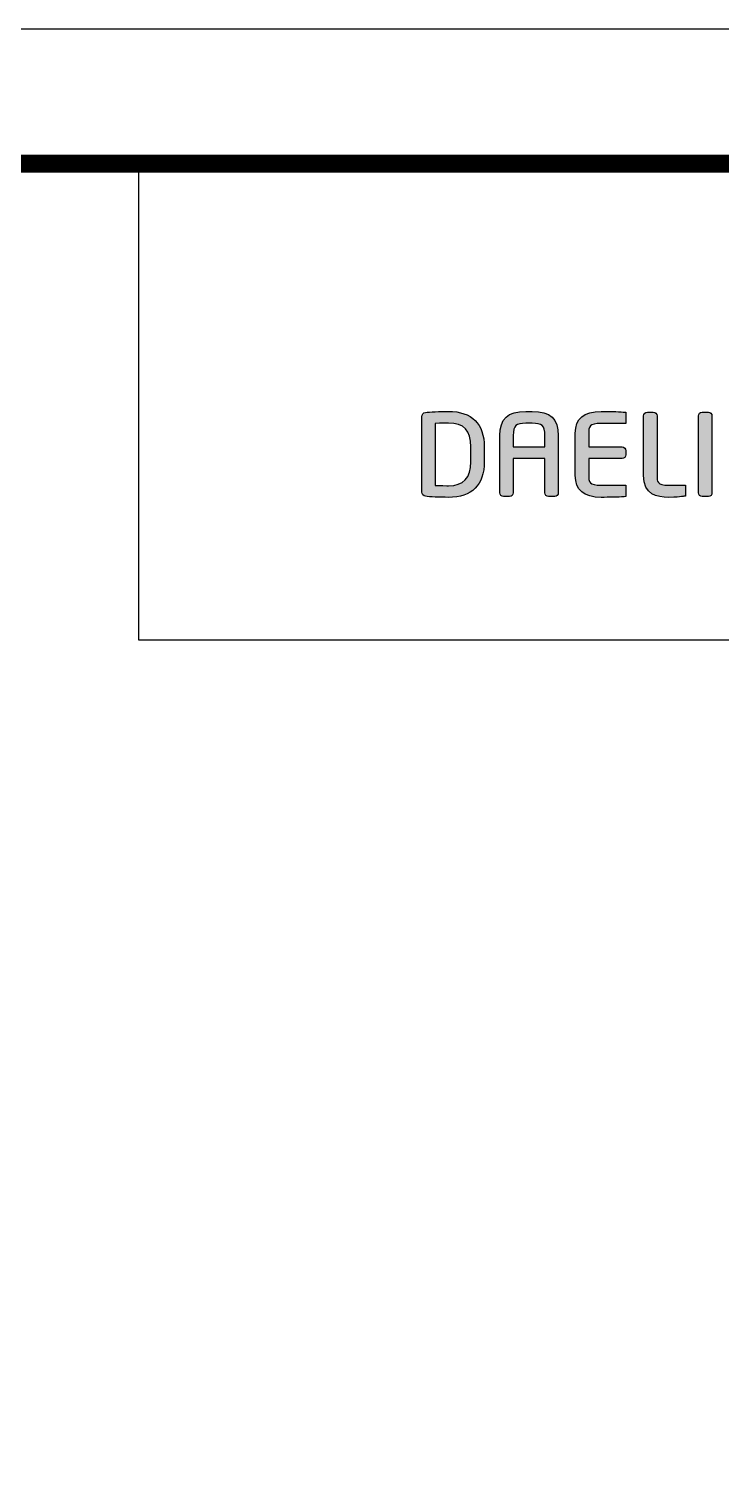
# Model space of a CAD drawing. Extents: x 16296679589 to 16296680075, y -37409616344 to -37409615988.
# Drawn here: x 16296679982.6 to 16296680025, y -37409616077.1 to -37409615988.1 of the extents above; entities that cross this region are included whole.
import ezdxf

# ---------------------------------------------------------------- set-up
doc = ezdxf.new("R2010")
doc.units = 0
doc.header["$LTSCALE"] = 10
doc.header["$MEASUREMENT"] = 0
doc.layers.get('0').update_dxf_attribs({"linetype": 'CONTINUOUS'})
doc.layers.add('레이어 1', color=7, linetype='CONTINUOUS')

msp = doc.modelspace()

# ---------------------------------------------------------------- hatches: boundary and pattern name
at = {"layer": '레이어 1'}
h = msp.add_hatch(color=5, dxfattribs=at)
h.dxf.hatch_style = 2
edge = h.paths.add_edge_path()
edge.add_spline(control_points=[(16296680009.68445, -37409616014.634781), (16296680009.68445, -37409616015.625664), (16296680009.23237, -37409616016.10775), (16296680008.30188, -37409616016.10775), (16296680008.30188, -37409616016.10775), (16296680007.66527, -37409616016.095963), (16296680007.499359, -37409616016.093079), (16296680007.499359, -37409616016.093079), (16296680007.499359, -37409616012.2938), (16296680007.499359, -37409616012.2938), (16296680007.82909, -37409616012.261063), (16296680008.29768, -37409616012.255562), (16296680008.30234, -37409616012.255562), (16296680009.258051, -37409616012.255562), (16296680009.68445, -37409616012.709587), (16296680009.68445, -37409616013.727219), (16296680009.68445, -37409616013.727219), (16296680009.68445, -37409616014.634781), (16296680009.68445, -37409616014.634781)], knot_values=[0, 0, 0, 0, 1, 1, 1, 2, 2, 2, 3, 3, 3, 4, 4, 4, 5, 5, 5, 6, 6, 6, 6], degree=3, periodic=0)
edge = h.paths.add_edge_path()
edge.add_spline(control_points=[(16296680008.30188, -37409616011.541862), (16296680007.785339, -37409616011.541862), (16296680007.115259, -37409616011.57357), (16296680006.895519, -37409616011.608917), (16296680006.758101, -37409616011.631989), (16296680006.67, -37409616011.734703), (16296680006.67, -37409616011.870407), (16296680006.67, -37409616011.870407), (16296680006.67, -37409616016.492363), (16296680006.67, -37409616016.492363), (16296680006.67, -37409616016.634628), (16296680006.758949, -37409616016.734734), (16296680006.902201, -37409616016.754623), (16296680007.110029, -37409616016.7892), (16296680007.777941, -37409616016.820663), (16296680008.30188, -37409616016.820663), (16296680009.74419, -37409616016.820663), (16296680010.50622, -37409616016.064522), (16296680010.50622, -37409616014.634781), (16296680010.50622, -37409616014.634781), (16296680010.50622, -37409616013.727219), (16296680010.50622, -37409616013.727219), (16296680010.50622, -37409616012.297493), (16296680009.74419, -37409616011.541862), (16296680008.30188, -37409616011.541862)], knot_values=[0, 0, 0, 0, 1, 1, 1, 2, 2, 2, 3, 3, 3, 4, 4, 4, 5, 5, 5, 6, 6, 6, 7, 7, 7, 8, 8, 8, 8], degree=3, periodic=0)
h = msp.add_hatch(color=5, dxfattribs=at)
h.dxf.hatch_style = 2
edge = h.paths.add_edge_path()
edge.add_spline(control_points=[(16296680014.225969, -37409616013.721687), (16296680014.225969, -37409616013.721687), (16296680012.281139, -37409616013.721687), (16296680012.281139, -37409616013.721687), (16296680012.281139, -37409616013.649406), (16296680012.281139, -37409616013.028183), (16296680012.281139, -37409616013.028183), (16296680012.281139, -37409616012.37973), (16296680012.4739, -37409616012.269699), (16296680013.05221, -37409616012.269699), (16296680013.05221, -37409616012.269699), (16296680013.45549, -37409616012.269699), (16296680013.45549, -37409616012.269699), (16296680014.03347, -37409616012.269699), (16296680014.225969, -37409616012.37973), (16296680014.225969, -37409616013.028183), (16296680014.225969, -37409616013.028183), (16296680014.225969, -37409616013.649406), (16296680014.225969, -37409616013.721687)], knot_values=[0, 0, 0, 0, 1, 1, 1, 2, 2, 2, 3, 3, 3, 4, 4, 4, 5, 5, 5, 6, 6, 6, 6], degree=3, periodic=0)
edge = h.paths.add_edge_path()
edge.add_spline(control_points=[(16296680013.45549, -37409616011.541862), (16296680013.45549, -37409616011.541862), (16296680013.05221, -37409616011.541862), (16296680013.05221, -37409616011.541862), (16296680011.9505, -37409616011.541862), (16296680011.459299, -37409616012.000107), (16296680011.459299, -37409616013.028183), (16296680011.459299, -37409616013.028183), (16296680011.459299, -37409616016.545303), (16296680011.459299, -37409616016.545303), (16296680011.459299, -37409616016.668961), (16296680011.55979, -37409616016.77375), (16296680011.6784, -37409616016.77375), (16296680011.6784, -37409616016.77375), (16296680012.06315, -37409616016.77375), (16296680012.06315, -37409616016.77375), (16296680012.19952, -37409616016.77375), (16296680012.281139, -37409616016.657944), (16296680012.281139, -37409616016.545303), (16296680012.281139, -37409616016.545303), (16296680012.281139, -37409616014.524223), (16296680012.281139, -37409616014.445351), (16296680012.281139, -37409616014.445351), (16296680014.225969, -37409616014.445351), (16296680014.225969, -37409616014.445351), (16296680014.225969, -37409616014.524223), (16296680014.225969, -37409616016.545303), (16296680014.225969, -37409616016.545303), (16296680014.225969, -37409616016.671303), (16296680014.325331, -37409616016.77375), (16296680014.44775, -37409616016.77375), (16296680014.44775, -37409616016.77375), (16296680014.827789, -37409616016.77375), (16296680014.827789, -37409616016.77375), (16296680014.96102, -37409616016.77375), (16296680015.05068, -37409616016.655586), (16296680015.05068, -37409616016.545303), (16296680015.05068, -37409616016.545303), (16296680015.05068, -37409616013.028183), (16296680015.05068, -37409616013.028183), (16296680015.05068, -37409616012.000107), (16296680014.558519, -37409616011.541862), (16296680013.45549, -37409616011.541862)], knot_values=[0, 0, 0, 0, 1, 1, 1, 2, 2, 2, 3, 3, 3, 4, 4, 4, 5, 5, 5, 6, 6, 6, 7, 7, 7, 8, 8, 8, 9, 9, 9, 10, 10, 10, 11, 11, 11, 12, 12, 12, 13, 13, 13, 14, 14, 14, 14], degree=3, periodic=0)
h = msp.add_hatch(color=5, dxfattribs=at)
h.dxf.hatch_style = 2
edge = h.paths.add_edge_path()
edge.add_spline(control_points=[(16296680016.09586, -37409616012.885933), (16296680016.09586, -37409616012.885933), (16296680016.09586, -37409616015.475029), (16296680016.09586, -37409616015.475029), (16296680016.09586, -37409616016.380753), (16296680016.61319, -37409616016.820663), (16296680017.677691, -37409616016.820663), (16296680018.147591, -37409616016.820663), (16296680018.78713, -37409616016.812019), (16296680019.04285, -37409616016.788162), (16296680019.039181, -37409616016.788162), (16296680019.166849, -37409616016.775841), (16296680019.166849, -37409616016.775841), (16296680019.166849, -37409616016.775841), (16296680019.203791, -37409616016.772186), (16296680019.203791, -37409616016.772186), (16296680019.203791, -37409616016.772186), (16296680019.203791, -37409616016.079453), (16296680019.203791, -37409616016.079453), (16296680019.203791, -37409616016.079453), (16296680017.683531, -37409616016.079453), (16296680017.683531, -37409616016.079453), (16296680016.921881, -37409616016.079453), (16296680016.921881, -37409616015.864609), (16296680016.921881, -37409616015.475029), (16296680016.921881, -37409616015.475029), (16296680016.921881, -37409616014.515556), (16296680016.921881, -37409616014.440628), (16296680017.000151, -37409616014.440628), (16296680018.965429, -37409616014.440628), (16296680018.965429, -37409616014.440628), (16296680019.094139, -37409616014.440628), (16296680019.198999, -37409616014.338463), (16296680019.198999, -37409616014.212708), (16296680019.198999, -37409616014.212708), (16296680019.198999, -37409616013.955933), (16296680019.198999, -37409616013.955933), (16296680019.198999, -37409616013.829399), (16296680019.094139, -37409616013.726952), (16296680018.965429, -37409616013.726952), (16296680018.965429, -37409616013.726952), (16296680017.000151, -37409616013.726952), (16296680016.921881, -37409616013.726952), (16296680016.921881, -37409616013.652542), (16296680016.921881, -37409616012.885933), (16296680016.921881, -37409616012.885933), (16296680016.921881, -37409616012.496849), (16296680016.921881, -37409616012.282539), (16296680017.683531, -37409616012.282539), (16296680017.683531, -37409616012.282539), (16296680019.203199, -37409616012.288567), (16296680019.203199, -37409616012.288567), (16296680019.203199, -37409616012.288567), (16296680019.203199, -37409616011.600021), (16296680019.203199, -37409616011.600021), (16296680019.203199, -37409616011.600021), (16296680019.042, -37409616011.582733), (16296680019.042, -37409616011.582733), (16296680018.74299, -37409616011.555748), (16296680018.05747, -37409616011.541862), (16296680017.677691, -37409616011.541862), (16296680016.61319, -37409616011.541862), (16296680016.09586, -37409616011.981232), (16296680016.09586, -37409616012.885933)], knot_values=[0, 0, 0, 0, 1, 1, 1, 2, 2, 2, 3, 3, 3, 4, 4, 4, 5, 5, 5, 6, 6, 6, 7, 7, 7, 8, 8, 8, 9, 9, 9, 10, 10, 10, 11, 11, 11, 12, 12, 12, 13, 13, 13, 14, 14, 14, 15, 15, 15, 16, 16, 16, 17, 17, 17, 18, 18, 18, 19, 19, 19, 20, 20, 20, 21, 21, 21, 21], degree=3, periodic=0)
h = msp.add_hatch(color=5, dxfattribs=at)
h.dxf.hatch_style = 2
edge = h.paths.add_edge_path()
edge.add_spline(control_points=[(16296680020.523609, -37409616011.588783), (16296680020.39641, -37409616011.588783), (16296680020.288601, -37409616011.693832), (16296680020.288601, -37409616011.818527), (16296680020.288601, -37409616011.818527), (16296680020.288601, -37409616015.475029), (16296680020.288601, -37409616015.475029), (16296680020.288601, -37409616016.667381), (16296680021.102369, -37409616016.820663), (16296680021.81081, -37409616016.820663), (16296680022.33062, -37409616016.820663), (16296680022.463989, -37409616016.79863), (16296680022.617901, -37409616016.772957), (16296680022.617901, -37409616016.772957), (16296680022.707649, -37409616016.75882), (16296680022.707649, -37409616016.75882), (16296680022.706341, -37409616016.759354), (16296680022.82646, -37409616016.744423), (16296680022.82646, -37409616016.744423), (16296680022.82646, -37409616016.744423), (16296680022.862101, -37409616016.739693), (16296680022.862101, -37409616016.739693), (16296680022.862101, -37409616016.739693), (16296680022.862101, -37409616016.079453), (16296680022.862101, -37409616016.079453), (16296680022.862101, -37409616016.079453), (16296680021.81868, -37409616016.079453), (16296680021.81868, -37409616016.079453), (16296680021.11285, -37409616016.079453), (16296680021.11285, -37409616015.813004), (16296680021.11285, -37409616015.554413), (16296680021.11285, -37409616015.554413), (16296680021.11285, -37409616011.818527), (16296680021.11285, -37409616011.818527), (16296680021.11285, -37409616011.693832), (16296680021.005951, -37409616011.588783), (16296680020.879141, -37409616011.588783), (16296680020.879141, -37409616011.588783), (16296680020.523609, -37409616011.588783), (16296680020.523609, -37409616011.588783)], knot_values=[0, 0, 0, 0, 1, 1, 1, 2, 2, 2, 3, 3, 3, 4, 4, 4, 5, 5, 5, 6, 6, 6, 7, 7, 7, 8, 8, 8, 9, 9, 9, 10, 10, 10, 11, 11, 11, 12, 12, 12, 13, 13, 13, 13], degree=3, periodic=0)
h = msp.add_hatch(color=5, dxfattribs=at)
h.dxf.hatch_style = 2
edge = h.paths.add_edge_path()
edge.add_spline(control_points=[(16296680023.882191, -37409616011.588783), (16296680023.744909, -37409616011.588783), (16296680023.662901, -37409616011.702209), (16296680023.662901, -37409616011.811729), (16296680023.662901, -37409616011.811729), (16296680023.662901, -37409616016.545303), (16296680023.662901, -37409616016.545303), (16296680023.662901, -37409616016.671303), (16296680023.761419, -37409616016.77375), (16296680023.882191, -37409616016.77375), (16296680023.882191, -37409616016.77375), (16296680024.266279, -37409616016.77375), (16296680024.266279, -37409616016.77375), (16296680024.403839, -37409616016.77375), (16296680024.485979, -37409616016.657944), (16296680024.485979, -37409616016.545303), (16296680024.485979, -37409616016.545303), (16296680024.485979, -37409616011.811729), (16296680024.485979, -37409616011.811729), (16296680024.485979, -37409616011.686737), (16296680024.3897, -37409616011.588783), (16296680024.266279, -37409616011.588783), (16296680024.266279, -37409616011.588783), (16296680023.882191, -37409616011.588783), (16296680023.882191, -37409616011.588783)], knot_values=[0, 0, 0, 0, 1, 1, 1, 2, 2, 2, 3, 3, 3, 4, 4, 4, 5, 5, 5, 6, 6, 6, 7, 7, 7, 8, 8, 8, 8], degree=3, periodic=0)

# ---------------------------------------------------------------- linework, layer by layer
at = {"color": 5, "ltscale": 0.5}
msp.add_line((16296679989.29808, -37409616025.590157), (16296679989.29808, -37409615996.33036), dxfattribs=at)
at = {"color": 5, "ltscale": 40}
msp.add_line((16296680066.983589, -37409616025.590157), (16296679989.29808, -37409616025.590157), dxfattribs=at)
at = {"ltscale": 0.5}
msp.add_lwpolyline([(16296679588.76725, -37409616344.220886), (16296680074.84725, -37409616344.220886), (16296680074.84725, -37409615988.06089), (16296679588.76725, -37409615988.06089)], close=True, dxfattribs=at)
at = {"color": 5, "linetype": 'ByBlock', "lineweight": 200, "const_width": 1.12}
msp.add_lwpolyline([(16296679596.5835, -37409616328.970444), (16296680066.9835, -37409616328.970444), (16296680066.9835, -37409615996.330429), (16296679596.5835, -37409615996.330429)], close=True, dxfattribs=at)
at = {"layer": '레이어 1', "color": 5}
for points, knots in [([(16296680008.30188, -37409616011.54187), (16296680007.785339, -37409616011.54187), (16296680007.115259, -37409616011.573578), (16296680006.895519, -37409616011.60894), (16296680006.758101, -37409616011.632004), (16296680006.67, -37409616011.734711), (16296680006.67, -37409616011.87043), (16296680006.67, -37409616011.87043), (16296680006.67, -37409616016.492371), (16296680006.67, -37409616016.492371), (16296680006.67, -37409616016.634644), (16296680006.758949, -37409616016.734741), (16296680006.902201, -37409616016.754639), (16296680007.110029, -37409616016.789223), (16296680007.777941, -37409616016.820663), (16296680008.30188, -37409616016.820663), (16296680009.74419, -37409616016.820663), (16296680010.50622, -37409616016.064537), (16296680010.50622, -37409616014.634804), (16296680010.50622, -37409616014.634804), (16296680010.50622, -37409616013.727226), (16296680010.50622, -37409616013.727226), (16296680010.50622, -37409616012.297501), (16296680009.74419, -37409616011.54187), (16296680008.30188, -37409616011.54187)], [0, 0, 0, 0, 1, 1, 1, 2, 2, 2, 3, 3, 3, 4, 4, 4, 5, 5, 5, 6, 6, 6, 7, 7, 7, 8, 8, 8, 8]), ([(16296680013.45549, -37409616011.54187), (16296680013.45549, -37409616011.54187), (16296680013.05221, -37409616011.54187), (16296680013.05221, -37409616011.54187), (16296680011.9505, -37409616011.54187), (16296680011.459299, -37409616012.000122), (16296680011.459299, -37409616013.028198), (16296680011.459299, -37409616013.028198), (16296680011.459299, -37409616016.545311), (16296680011.459299, -37409616016.545311), (16296680011.459299, -37409616016.668983), (16296680011.55979, -37409616016.773758), (16296680011.6784, -37409616016.773758), (16296680011.6784, -37409616016.773758), (16296680012.06315, -37409616016.773758), (16296680012.06315, -37409616016.773758), (16296680012.19952, -37409616016.773758), (16296680012.281139, -37409616016.657959), (16296680012.281139, -37409616016.545311), (16296680012.281139, -37409616016.545311), (16296680012.281139, -37409616014.524231), (16296680012.281139, -37409616014.445374), (16296680012.281139, -37409616014.445374), (16296680014.225969, -37409616014.445374), (16296680014.225969, -37409616014.445374), (16296680014.225969, -37409616014.524231), (16296680014.225969, -37409616016.545311), (16296680014.225969, -37409616016.545311), (16296680014.225969, -37409616016.671318), (16296680014.325331, -37409616016.773758), (16296680014.44775, -37409616016.773758), (16296680014.44775, -37409616016.773758), (16296680014.827789, -37409616016.773758), (16296680014.827789, -37409616016.773758), (16296680014.96102, -37409616016.773758), (16296680015.05068, -37409616016.655586), (16296680015.05068, -37409616016.545311), (16296680015.05068, -37409616016.545311), (16296680015.05068, -37409616013.028198), (16296680015.05068, -37409616013.028198), (16296680015.05068, -37409616012.000122), (16296680014.558519, -37409616011.54187), (16296680013.45549, -37409616011.54187)], [0, 0, 0, 0, 1, 1, 1, 2, 2, 2, 3, 3, 3, 4, 4, 4, 5, 5, 5, 6, 6, 6, 7, 7, 7, 8, 8, 8, 9, 9, 9, 10, 10, 10, 11, 11, 11, 12, 12, 12, 13, 13, 13, 14, 14, 14, 14]), ([(16296680016.09586, -37409616012.885941), (16296680016.09586, -37409616012.885941), (16296680016.09586, -37409616015.475037), (16296680016.09586, -37409616015.475037), (16296680016.09586, -37409616016.380768), (16296680016.61319, -37409616016.820663), (16296680017.677691, -37409616016.820663), (16296680018.147591, -37409616016.820663), (16296680018.78713, -37409616016.812027), (16296680019.04285, -37409616016.788177), (16296680019.039181, -37409616016.788177), (16296680019.166849, -37409616016.775864), (16296680019.166849, -37409616016.775864), (16296680019.166849, -37409616016.775864), (16296680019.203791, -37409616016.772202), (16296680019.203791, -37409616016.772202), (16296680019.203791, -37409616016.772202), (16296680019.203791, -37409616016.079468), (16296680019.203791, -37409616016.079468), (16296680019.203791, -37409616016.079468), (16296680017.683531, -37409616016.079468), (16296680017.683531, -37409616016.079468), (16296680016.921881, -37409616016.079468), (16296680016.921881, -37409616015.864616), (16296680016.921881, -37409616015.475037), (16296680016.921881, -37409616015.475037), (16296680016.921881, -37409616014.515579), (16296680016.921881, -37409616014.440643), (16296680017.000151, -37409616014.440643), (16296680018.965429, -37409616014.440643), (16296680018.965429, -37409616014.440643), (16296680019.094139, -37409616014.440643), (16296680019.198999, -37409616014.33847), (16296680019.198999, -37409616014.212723), (16296680019.198999, -37409616014.212723), (16296680019.198999, -37409616013.955948), (16296680019.198999, -37409616013.955948), (16296680019.198999, -37409616013.829407), (16296680019.094139, -37409616013.726959), (16296680018.965429, -37409616013.726959), (16296680018.965429, -37409616013.726959), (16296680017.000151, -37409616013.726959), (16296680016.921881, -37409616013.726959), (16296680016.921881, -37409616013.652557), (16296680016.921881, -37409616012.885941), (16296680016.921881, -37409616012.885941), (16296680016.921881, -37409616012.496857), (16296680016.921881, -37409616012.282547), (16296680017.683531, -37409616012.282547), (16296680017.683531, -37409616012.282547), (16296680019.203199, -37409616012.288582), (16296680019.203199, -37409616012.288582), (16296680019.203199, -37409616012.288582), (16296680019.203199, -37409616011.600037), (16296680019.203199, -37409616011.600037), (16296680019.203199, -37409616011.600037), (16296680019.042, -37409616011.582748), (16296680019.042, -37409616011.582748), (16296680018.74299, -37409616011.555763), (16296680018.05747, -37409616011.54187), (16296680017.677691, -37409616011.54187), (16296680016.61319, -37409616011.54187), (16296680016.09586, -37409616011.981247), (16296680016.09586, -37409616012.885941)], [0, 0, 0, 0, 1, 1, 1, 2, 2, 2, 3, 3, 3, 4, 4, 4, 5, 5, 5, 6, 6, 6, 7, 7, 7, 8, 8, 8, 9, 9, 9, 10, 10, 10, 11, 11, 11, 12, 12, 12, 13, 13, 13, 14, 14, 14, 15, 15, 15, 16, 16, 16, 17, 17, 17, 18, 18, 18, 19, 19, 19, 20, 20, 20, 21, 21, 21, 21]), ([(16296680009.68445, -37409616014.634804), (16296680009.68445, -37409616015.625679), (16296680009.23237, -37409616016.107773), (16296680008.30188, -37409616016.107773), (16296680008.30188, -37409616016.107773), (16296680007.66527, -37409616016.095978), (16296680007.499359, -37409616016.093086), (16296680007.499359, -37409616016.093086), (16296680007.499359, -37409616012.293823), (16296680007.499359, -37409616012.293823), (16296680007.82909, -37409616012.261078), (16296680008.29768, -37409616012.255569), (16296680008.30234, -37409616012.255569), (16296680009.258051, -37409616012.255569), (16296680009.68445, -37409616012.70961), (16296680009.68445, -37409616013.727226), (16296680009.68445, -37409616013.727226), (16296680009.68445, -37409616014.634804), (16296680009.68445, -37409616014.634804)], [0, 0, 0, 0, 1, 1, 1, 2, 2, 2, 3, 3, 3, 4, 4, 4, 5, 5, 5, 6, 6, 6, 6]), ([(16296680014.225969, -37409616013.72171), (16296680014.225969, -37409616013.72171), (16296680012.281139, -37409616013.72171), (16296680012.281139, -37409616013.72171), (16296680012.281139, -37409616013.649406), (16296680012.281139, -37409616013.028198), (16296680012.281139, -37409616013.028198), (16296680012.281139, -37409616012.379753), (16296680012.4739, -37409616012.269707), (16296680013.05221, -37409616012.269707), (16296680013.05221, -37409616012.269707), (16296680013.45549, -37409616012.269707), (16296680013.45549, -37409616012.269707), (16296680014.03347, -37409616012.269707), (16296680014.225969, -37409616012.379753), (16296680014.225969, -37409616013.028198), (16296680014.225969, -37409616013.028198), (16296680014.225969, -37409616013.649406), (16296680014.225969, -37409616013.72171)], [0, 0, 0, 0, 1, 1, 1, 2, 2, 2, 3, 3, 3, 4, 4, 4, 5, 5, 5, 6, 6, 6, 6]), ([(16296680020.523609, -37409616011.588791), (16296680020.39641, -37409616011.588791), (16296680020.288601, -37409616011.693848), (16296680020.288601, -37409616011.818542), (16296680020.288601, -37409616011.818542), (16296680020.288601, -37409616015.475037), (16296680020.288601, -37409616015.475037), (16296680020.288601, -37409616016.667389), (16296680021.102369, -37409616016.820663), (16296680021.81081, -37409616016.820663), (16296680022.33062, -37409616016.820663), (16296680022.463989, -37409616016.798653), (16296680022.617901, -37409616016.772972), (16296680022.617901, -37409616016.772972), (16296680022.707649, -37409616016.758827), (16296680022.707649, -37409616016.758827), (16296680022.706341, -37409616016.759361), (16296680022.82646, -37409616016.744431), (16296680022.82646, -37409616016.744431), (16296680022.82646, -37409616016.744431), (16296680022.862101, -37409616016.739708), (16296680022.862101, -37409616016.739708), (16296680022.862101, -37409616016.739708), (16296680022.862101, -37409616016.079468), (16296680022.862101, -37409616016.079468), (16296680022.862101, -37409616016.079468), (16296680021.81868, -37409616016.079468), (16296680021.81868, -37409616016.079468), (16296680021.11285, -37409616016.079468), (16296680021.11285, -37409616015.813011), (16296680021.11285, -37409616015.554428), (16296680021.11285, -37409616015.554428), (16296680021.11285, -37409616011.818542), (16296680021.11285, -37409616011.818542), (16296680021.11285, -37409616011.693848), (16296680021.005951, -37409616011.588791), (16296680020.879141, -37409616011.588791), (16296680020.879141, -37409616011.588791), (16296680020.523609, -37409616011.588791), (16296680020.523609, -37409616011.588791)], [0, 0, 0, 0, 1, 1, 1, 2, 2, 2, 3, 3, 3, 4, 4, 4, 5, 5, 5, 6, 6, 6, 7, 7, 7, 8, 8, 8, 9, 9, 9, 10, 10, 10, 11, 11, 11, 12, 12, 12, 13, 13, 13, 13]), ([(16296680023.882191, -37409616011.588791), (16296680023.744909, -37409616011.588791), (16296680023.662901, -37409616011.702217), (16296680023.662901, -37409616011.811737), (16296680023.662901, -37409616011.811737), (16296680023.662901, -37409616016.545311), (16296680023.662901, -37409616016.545311), (16296680023.662901, -37409616016.671318), (16296680023.761419, -37409616016.773758), (16296680023.882191, -37409616016.773758), (16296680023.882191, -37409616016.773758), (16296680024.266279, -37409616016.773758), (16296680024.266279, -37409616016.773758), (16296680024.403839, -37409616016.773758), (16296680024.485979, -37409616016.657959), (16296680024.485979, -37409616016.545311), (16296680024.485979, -37409616016.545311), (16296680024.485979, -37409616011.811737), (16296680024.485979, -37409616011.811737), (16296680024.485979, -37409616011.68676), (16296680024.3897, -37409616011.588791), (16296680024.266279, -37409616011.588791), (16296680024.266279, -37409616011.588791), (16296680023.882191, -37409616011.588791), (16296680023.882191, -37409616011.588791)], [0, 0, 0, 0, 1, 1, 1, 2, 2, 2, 3, 3, 3, 4, 4, 4, 5, 5, 5, 6, 6, 6, 7, 7, 7, 8, 8, 8, 8])]:
    msp.add_open_spline(points, degree=3, knots=knots, dxfattribs=at)

doc.saveas('drawing.dxf')
